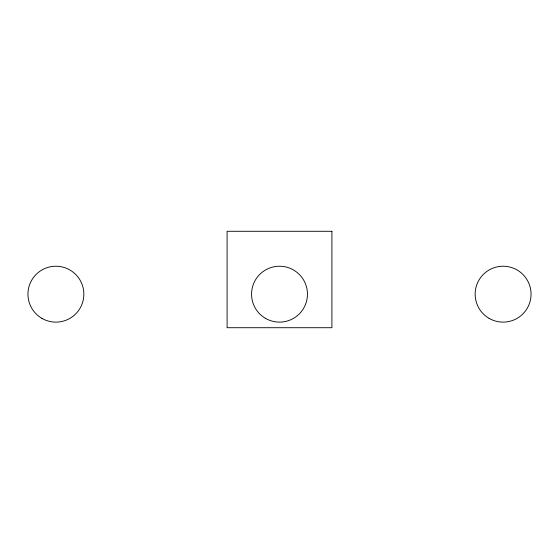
<?xml version="1.0" encoding="UTF-8"?>
<svg xmlns="http://www.w3.org/2000/svg" width="559" height="559" viewBox="0 0 559 559"><rect width="100%" height="100%" fill="white"/><g stroke="black" fill="none" stroke-linecap="round" stroke-linejoin="round"><path stroke-width="0.84" d="M331.906 231.286L227.094 231.286L227.094 327.714L331.906 327.714L331.906 231.286M489.125 318.378A27.95 27.95 0 0 0 531.05 294.174A27.95 27.95 0 0 0 489.125 269.969A27.95 27.95 0 0 0 489.125 318.378M41.925 318.378A27.95 27.95 0 0 0 83.85 294.174A27.95 27.95 0 0 0 41.925 269.969A27.95 27.95 0 0 0 41.925 318.378M265.525 318.378A27.95 27.95 0 0 0 307.45 294.174A27.95 27.95 0 0 0 265.525 269.969A27.95 27.95 0 0 0 265.525 318.378"/></g></svg>
